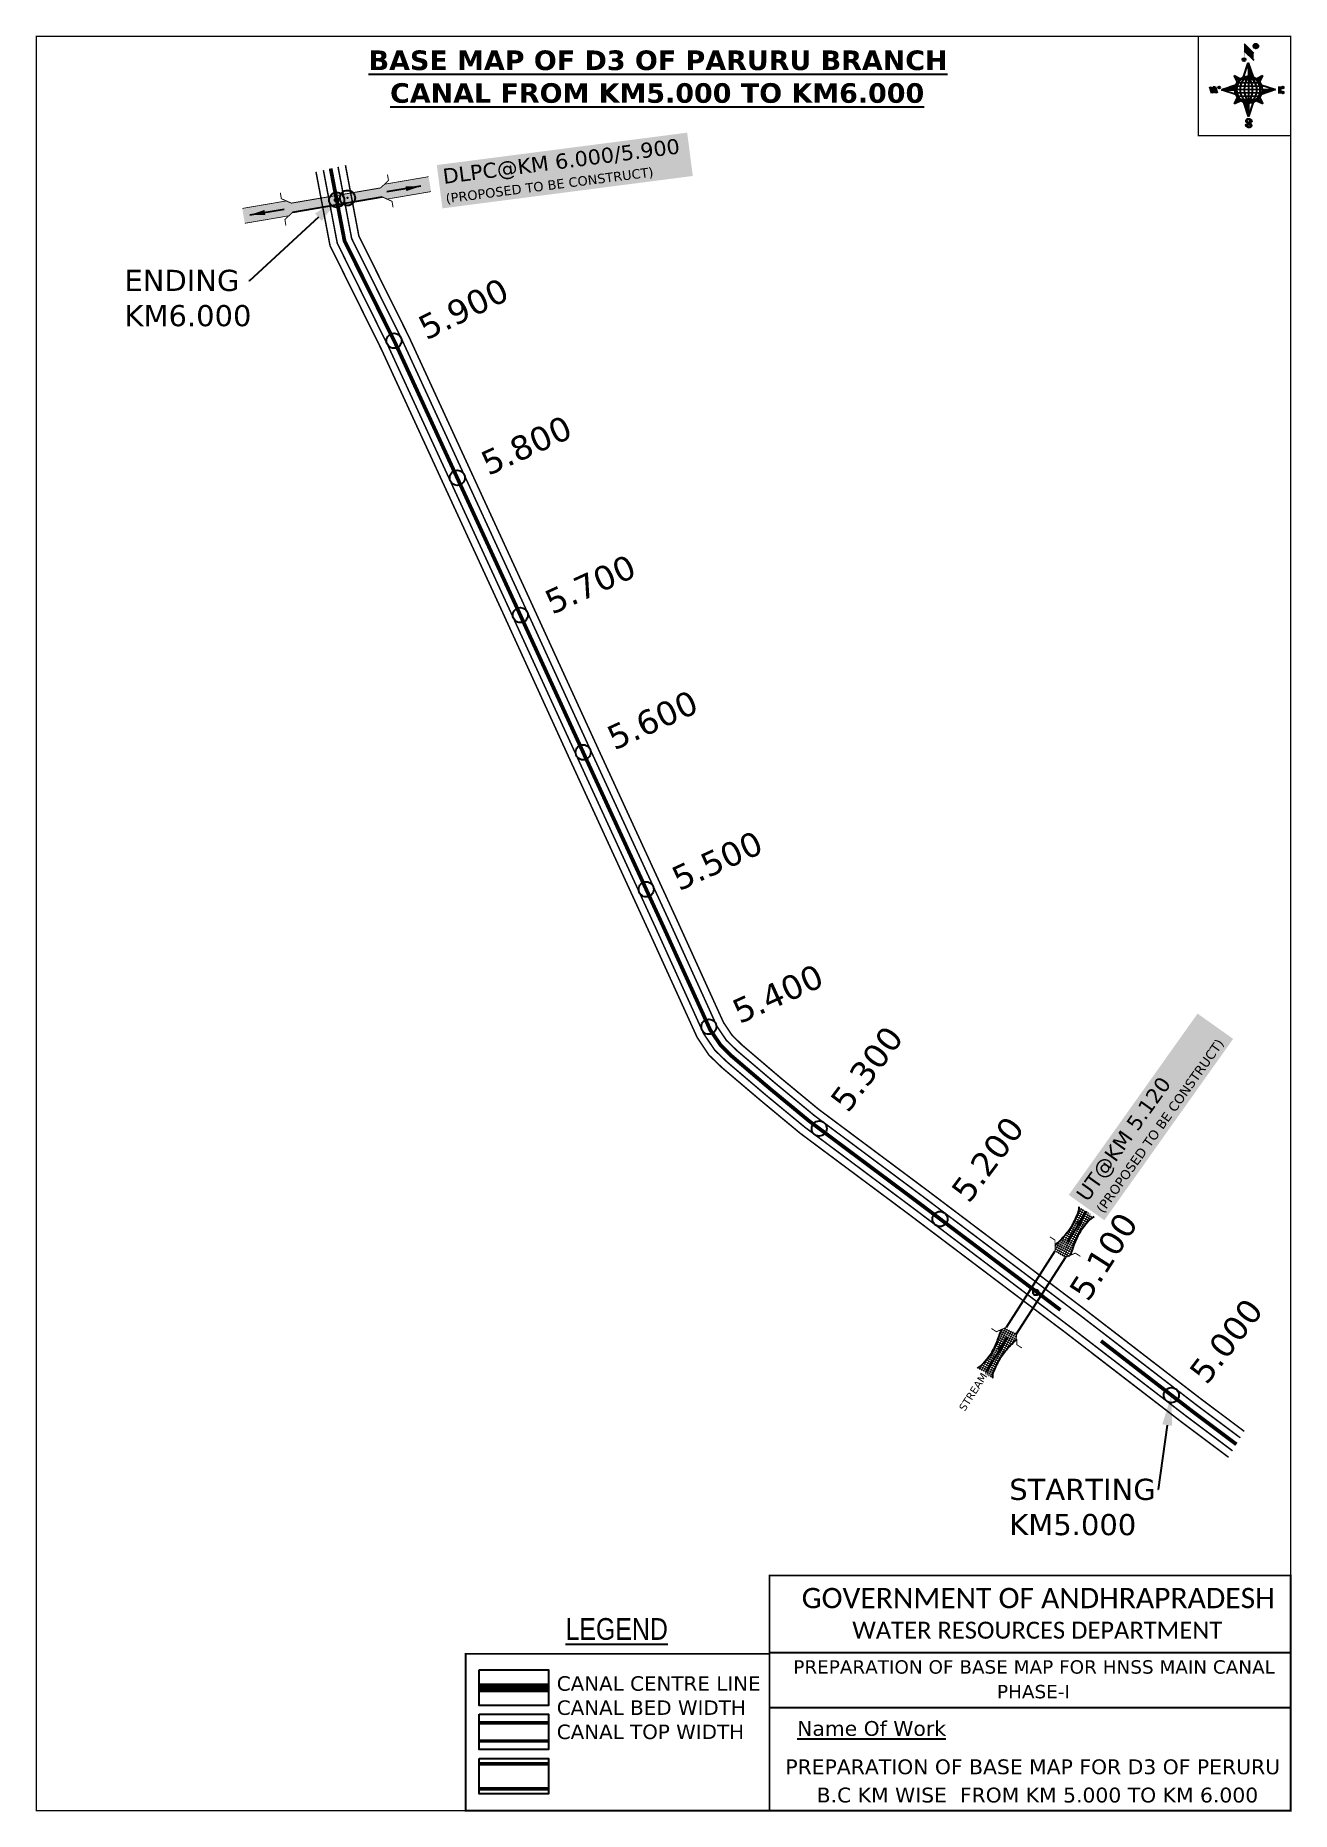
# Model space of a CAD drawing. Header units: inches. Extents: x 734703 to 735535, y 1627622 to 1628799.
import ezdxf
from ezdxf import colors
from ezdxf.entities.mleader import LeaderData, LeaderLine
from ezdxf.enums import TextEntityAlignment as Align
from ezdxf.math import Vec2, Vec3

# ---------------------------------------------------------------- set-up
doc = ezdxf.new("R2010")
doc.units = ezdxf.units.IN
doc.header["$MEASUREMENT"] = 0
doc.header["$PDMODE"] = 32
doc.header["$PDSIZE"] = 10
doc.linetypes.add('ACAD_ISO02W100', pattern=[15, 12, -3])
doc.linetypes.add('HIDDEN2', pattern=[0.1875, 0.125, -0.0625])
for name, color, linetype in [('AQUADUCT', 1, 'Continuous'), ('bord', 1, 'Continuous'), ('CANAL1', 1, 'Continuous'), ('CSMark', 72, 'Continuous'), ('DCBMS', 232, 'Continuous'), ('PAGE', 7, 'Continuous'), ('STRUCTURE', 5, 'Continuous'), ('TEXT', 7, 'Continuous'), ('ZZZZZZZ', 50, 'Continuous')]:
    doc.layers.add(name, color=color, linetype=linetype)
doc.styles.add('ARIALN', font='ARIALN_1.TTF')
doc.styles.get("Standard").update_dxf_attribs({"font": 'verdana_0.ttf'})
doc.dimstyles.get("Standard").update_dxf_attribs({"dimtxt": 0.18, "dimasz": 0.18, "dimexe": 0.18, "dimexo": 0.0625, "dimgap": 0.09, "dimtad": 0, "dimtih": 1, "dimtoh": 1, "dimdec": 4, "dimzin": 0, "dimdsep": 46, "dimtxsty": 'Standard', "dimcen": 0.09, "dimadec": 0, "dimazin": 0, "dimtfac": 1, "dimtdec": 4, "dimtofl": 0, "dimtmove": 0, "dimatfit": 3, "dimfxl": 0, "dimtolj": 1, "dimtzin": 0, "dimarcsym": 0})
pattern_1 = [(267.297113149, (-8720374.938, 50637915.138), (10.5367255337, -0.497431438), [])]
pattern_2 = [(357.297113149, (-8720374.938, 50637915.138), (0.497431438, 10.5367255337), [])]

# ---------------------------------------------------------------- blocks, each defined once
blk = doc.blocks.new('*X17')
at = {"color": 0, "linetype": 'Continuous'}
for p, q in [((6321.6, 240.5), (6322.3, 241.2)), ((6321.6, 240.3), (6322.3, 241)), ((6321.6, 240.1), (6322.3, 240.8)), ((6321.6, 239.9), (6322.4, 240.7)), ((6321.6, 239.8), (6322.4, 240.6)), ((6321.6, 239.6), (6322.5, 240.5)), ((6321.6, 239.4), (6322.5, 240.3)), ((6321.6, 239.2), (6322.6, 240.2)), ((6321.7, 239.1), (6322.6, 240.1)), ((6321.8, 240.8), (6322.4, 241.4)), ((6321.8, 239), (6322.7, 240)), ((6321.8, 239), (6322.8, 239.9)), ((6321.9, 238.9), (6322.9, 239.8)), ((6322, 238.8), (6323, 239.7)), ((6322.1, 241.3), (6322.4, 241.6)), ((6322.1, 238.7), (6323.1, 239.6)), ((6322.2, 238.6), (6323.1, 239.6)), ((6322.3, 238.5), (6323.2, 239.5)), ((6322.4, 238.5), (6323.3, 239.4)), ((6322.5, 238.4), (6323.4, 239.3)), ((6322.7, 238.4), (6323.6, 239.3)), ((6322.8, 238.3), (6323.7, 239.2)), ((6322.9, 238.3), (6323.8, 239.1)), ((6323.1, 238.2), (6323.9, 239.1)), ((6323.2, 238.2), (6324, 239)), ((6323.3, 238.2), (6324.2, 239)), ((6323.5, 238.1), (6324.3, 238.9)), ((6323.7, 238.1), (6324.4, 238.9)), ((6323.8, 238.1), (6324.6, 238.8)), ((6324.1, 238.2), (6324.7, 238.8)), ((6324.3, 238.3), (6324.9, 238.8)), ((6324.6, 238.3), (6325.1, 238.8)), ((6324.8, 238.4), (6325.2, 238.8)), ((6325.1, 238.5), (6325.4, 238.8)), ((6325.4, 238.6), (6325.6, 238.8))]:
    blk.add_line(p, q, dxfattribs=at)
blk = doc.blocks.new('*X16')
at = {"color": 0, "linetype": 'Continuous'}
for p, q in [((6324.4, 240.3), (6324.5, 240.4)), ((6324.6, 240.3), (6324.8, 240.5)), ((6324.7, 240.2), (6325, 240.5)), ((6324.8, 240.2), (6325.2, 240.6)), ((6325, 240.1), (6325.5, 240.6)), ((6325.1, 240.1), (6325.6, 240.6)), ((6325.2, 240), (6325.8, 240.6)), ((6325.3, 240), (6326, 240.6)), ((6325.4, 239.9), (6326.1, 240.6)), ((6325.5, 239.8), (6326.2, 240.5)), ((6325.6, 239.8), (6326.3, 240.5)), ((6325.7, 239.7), (6326.5, 240.4)), ((6325.9, 239.6), (6326.6, 240.3)), ((6326, 239.5), (6326.7, 240.3)), ((6326, 239.4), (6326.8, 240.2)), ((6326.1, 239.3), (6327, 240.2)), ((6326.2, 239.3), (6327.1, 240.1)), ((6326.3, 239.2), (6327.1, 240)), ((6326.4, 239.1), (6327.2, 239.9)), ((6326.5, 239), (6327.3, 239.8)), ((6326.5, 238.9), (6327.4, 239.7)), ((6326.6, 238.8), (6327.5, 239.6)), ((6326.7, 238.7), (6327.5, 239.5)), ((6326.8, 238.6), (6327.6, 239.4)), ((6326.8, 238.5), (6327.7, 239.3)), ((6326.8, 236.5), (6327.4, 237)), ((6326.9, 238.3), (6327.8, 239.2)), ((6326.9, 238.2), (6327.9, 239.1)), ((6326.9, 236.8), (6327.6, 237.4)), ((6327, 238.1), (6327.8, 239)), ((6327, 237.9), (6327.8, 238.8)), ((6327, 237.8), (6327.8, 238.6)), ((6327, 237.6), (6327.8, 238.4)), ((6327, 237.4), (6327.8, 238.2)), ((6327, 237.3), (6327.8, 238)), ((6327, 237.1), (6327.8, 237.9))]:
    blk.add_line(p, q, dxfattribs=at)
blk = doc.blocks.new('H')
at = {"layer": 'bord', "extrusion": (0.000427885, 0.004792, 0.999988)}
h = blk.add_hatch(dxfattribs=at)
h.set_pattern_fill('LINE', color=8, scale=84.387686, angle=-2.7029, style=0)
h.set_pattern_definition(pattern_2)
h.paths.add_polyline_path([(-492, 786, -0.090992), (-448, 775), (-486, 912)])
h = blk.add_hatch(dxfattribs=at)
h.set_pattern_fill('LINE', color=8, scale=84.387686, angle=-92.7029, style=0)
h.set_pattern_definition(pattern_1)
h.paths.add_polyline_path([(-625, 665, -0.090992), (-615, 710), (-751, 671)])
h = blk.add_hatch(dxfattribs=at)
h.set_pattern_fill('LINE', color=8, scale=84.387686, angle=-2.7029, style=0)
h.set_pattern_definition(pattern_2)
h.paths.add_polyline_path([(-504, 533, -0.090992), (-549, 543), (-510, 406)])
h = blk.add_hatch(dxfattribs=at)
h.set_pattern_fill('LINE', color=8, scale=84.387686, angle=-92.7029, style=0)
h.set_pattern_definition(pattern_1)
h.paths.add_polyline_path([(-246, 647), (-372, 653, -0.090992), (-382, 609)])
for p, q in [((-519, 1020, -1217), (-435, 927, -1216)), ((-516, 1087, -1217), (-432, 994, -1217)), ((-538, 774, -1216), (-487, 906, -1216)), ((-487, 906, -1216), (-493, 780, -1216)), ((-487, 906, -1216), (-448, 769, -1216)), ((-865, 701, -1215), (-847, 638, -1215)), ((-847, 700, -1215), (-829, 637, -1215)), ((-829, 699, -1215), (-811, 636, -1215)), ((-829, 699, -1215), (-811, 698, -1215)), ((-811, 698, -1215), (-794, 635, -1215)), ((-752, 665, -1215), (-615, 704, -1215)), ((-627, 794, -1216), (-567, 760, -1216)), ((-627, 794, -1216), (-584, 747, -1215)), ((-599, 731, -1215), (-627, 794, -1216)), ((-421, 753, -1216), (-359, 781, -1216)), ((-359, 781, -1216), (-405, 739, -1216)), ((-359, 781, -1216), (-392, 721, -1215)), ((-379, 693, -1215), (-246, 641, -1215)), ((-213, 669, -1215), (-217, 601, -1215)), ((-752, 665, -1215), (-625, 659, -1215)), ((-619, 614, -1215), (-752, 665, -1215)), ((-639, 526, -1214), (-606, 585, -1215)), ((-639, 526, -1214), (-593, 568, -1215)), ((-577, 553, -1215), (-639, 526, -1214)), ((-511, 400, -1214), (-549, 537, -1214)), ((-460, 533, -1215), (-511, 400, -1214)), ((-505, 527, -1214), (-511, 400, -1214)), ((-371, 513, -1214), (-431, 546, -1215)), ((-371, 513, -1214), (-414, 560, -1215)), ((-399, 576, -1215), (-371, 513, -1214)), ((-246, 641, -1215), (-383, 603, -1215)), ((-373, 647, -1215), (-246, 641, -1215)), ((-197, 600, -1215), (-194, 668, -1215))]:
    blk.add_line(p, q, dxfattribs=at)
at = {"layer": 'bord', "color": 8, "linetype": 'ByBlock', "extrusion": (0.000427885, 0.004792, 0.999988)}
for p, q in [((-375, 679, -1215), (-620, 691, -1215)), ((-386, 711, -1215), (-605, 722, -1215)), ((-411, 744, -1216), (-578, 752, -1216)), ((-493, 780, -1216), (-505, 527, -1214)), ((-373, 647, -1215), (-625, 659, -1215)), ((-378, 616, -1215), (-623, 628, -1215)), ((-392, 585, -1215), (-611, 595, -1215)), ((-420, 555, -1215), (-587, 562, -1215))]:
    blk.add_line(p, q, dxfattribs=at)
at = {"layer": 'bord', "extrusion": (0.000427885, 0.004792, 0.999988), "elevation": -1212}
for points, const_width in [([(-522, 960), (-516, 1093)], 1.61), ([(-434, 933), (-428, 1066)], 1.61), ([(-870, 707), (-846, 706)], 0.642), ([(-829, 643), (-821, 678)], 0.642), ([(-793, 641), (-782, 694)], 0.642), ([(-223, 676), (-174, 673)], 0.706), ([(-829, 643), (-855, 644)], 0.642), ([(-811, 642), (-784, 641)], 0.642), ([(-177, 605), (-226, 607)], 0.706), ([(-195, 645), (-185, 644)], 0.706)]:
    blk.add_lwpolyline(points, dxfattribs=dict(at, const_width=const_width))
for points, const_width in [([(-414, 1073, 1), (-398, 1058, 1)], 22.3), ([(-530, 950, 1), (-520, 939, 1)], 14.8), ([(-776, 697, 1), (-769, 690, 1)], 8.9), ([(-180, 618, 1), (-173, 611, 1)], 9.79), ([(-178, 667, 1), (-171, 660, 1)], 9.79), ([(-490, 362, 1), (-498, 369, 1)], 11.1), ([(-525, 322, 1), (-533, 329, 1)], 11.1)]:
    blk.add_lwpolyline(points, format="xyb", close=True, dxfattribs=dict(at, const_width=const_width))
for points in [[(-537, 317), (-531, 310), (-520, 307), (-505, 307), (-494, 310), (-486, 318), (-487, 326), (-491, 333), (-494, 336), (-503, 341), (-522, 347), (-530, 352), (-534, 355), (-537, 363), (-537, 373), (-530, 381), (-520, 384), (-504, 384), (-493, 380), (-487, 373)], [(-522, 348), (-526, 354), (-528, 361), (-528, 371), (-526, 375), (-521, 381), (-515, 384)], [(-505, 307), (-499, 312), (-497, 319), (-497, 327), (-501, 335), (-509, 343)]]:
    blk.add_lwpolyline(points, dxfattribs=at)
at = {"layer": 'bord', "extrusion": (0.000427885, 0.004792, 0.999988)}
for centre, radius in [((-406, 1065, -1212), 22.3), ((-525, 944, -1212), 14.8), ((-773, 694, -1212), 8.9), ((-498, 659, -1212), 127), ((-177, 615, -1212), 9.79), ((-174, 663, -1212), 9.79), ((-494, 365, -1212), 11.1), ((-529, 325, -1212), 11.1)]:
    blk.add_circle(centre, radius, dxfattribs=at)
at = {"layer": 'bord', "color": 8, "linetype": 'ByBlock', "extrusion": (0.000427885, 0.004792, 0.999988)}
for centre, radius, start, end in [((-482, 658, -1212), 128, 94.9254, 259.6691), ((-437, 656, -1212), 141, 113.2864, 241.308), ((-316, 651, -1212), 222, 142.5892, 212.0053), ((-560, 662, -1212), 141, 293.2864, 61.308), ((-681, 668, -1212), 222, 322.5892, 32.0053), ((-515, 660, -1212), 128, 274.9254, 79.6691)]:
    blk.add_arc(centre, radius, start, end, dxfattribs=at)
at = {"layer": 'bord', "extrusion": (0.000427885, 0.004792, 0.999988)}
for points in [[(-516, 1093, -1212), (-431, 1000, -1212), (-519, 1026, -1212), (-434, 933, -1212)], [(-864, 707, -1212), (-846, 706, -1212), (-846, 644, -1212), (-829, 643, -1212)], [(-829, 705, -1212), (-811, 704, -1212), (-811, 642, -1212), (-793, 641, -1212)], [(-193, 674, -1212), (-197, 606, -1212), (-213, 675, -1212), (-216, 607, -1212)]]:
    blk.add_solid(points, dxfattribs=at)
at = {"layer": 'bord', "extrusion": (0.000427885, 0.004792, 0.999988), "xscale": 7.977342409717546, "yscale": 7.977342408231451, "zscale": 7.977342408476333, "rotation": 138.0840426661453}
for name, p in [('*X16', (38301, -31929, -1212)), ('*X17', (38314, -31951, -1212))]:
    blk.add_blockref(name, p, dxfattribs=at)
blk = doc.blocks.new('UT')
at = {"layer": 'STRUCTURE'}
h = blk.add_hatch(dxfattribs=at)
h.set_pattern_fill('DASH', color=150, scale=8, angle=-39.6278, style=0)
h.set_pattern_definition([(320.372247933, (-4370.464, -6260.8811), (1.40800153113, 0.132407282), [1, -1])])
h.paths.add_polyline_path([(765163, 1700681.9), (765165.6, 1700680.6), (765167.2, 1700680.3), (765169.1, 1700680), (765172.4, 1700679.6), (765176.4, 1700679.3), (765179.5, 1700679.5), (765183.1, 1700679.9), (765187.7, 1700680.9), (765188.9, 1700681.2), (765193.1, 1700682.2), (765196.1, 1700680.2), (765196.1, 1700672.2), (765193.1, 1700670.2), (765190.5, 1700670.8), (765188.1, 1700671.3), (765185.5, 1700671.8), (765183.6, 1700672.1), (765181, 1700672.5), (765180.3, 1700672.5), (765178.5, 1700672.6), (765176.7, 1700672.6), (765174.6, 1700672.5), (765172.5, 1700672.3), (765170.4, 1700672), (765168.5, 1700671.7), (765166.1, 1700671.2), (765165, 1700670.8), (765163, 1700669.7)])
h.paths.add_polyline_path([(765259.1, 1700682.2), (765256.1, 1700680.2), (765256.1, 1700672.2), (765259.1, 1700670.2), (765261.9, 1700671), (765264.4, 1700671.6), (765266.4, 1700672), (765269.1, 1700672.5), (765272.7, 1700673), (765276.1, 1700673.1), (765278.6, 1700672.9), (765281.2, 1700672.7), (765283.9, 1700672.3), (765286.4, 1700671.9), (765288, 1700671.3), (765289.2, 1700670.6), (765289.1, 1700682.7), (765287.6, 1700681.8), (765285.7, 1700681.2), (765283, 1700680.7), (765281.2, 1700680.4), (765276.7, 1700679.9), (765272.7, 1700679.9), (765268.7, 1700680.3), (765264.8, 1700681), (765261.2, 1700681.7)])
at = {"layer": 'STRUCTURE', "color": 150, "const_width": 0.628}
for points in [[(765190.1, 1700688.2), (765190.1, 1700684.2), (765196.1, 1700680.2), (765256.1, 1700680.2), (765262.1, 1700684.2), (765262.1, 1700688.2)], [(765190.1, 1700664.2), (765190.1, 1700668.2), (765196.1, 1700672.2), (765256.1, 1700672.2), (765262.1, 1700668.2), (765262.1, 1700664.2)]]:
    blk.add_lwpolyline(points, dxfattribs=at)
at = {"layer": 'STRUCTURE', "color": 150}
for points in [[(765196.1, 1700680.2), (765256.1, 1700680.2)], [(765196.1, 1700672.2), (765256.1, 1700672.2)], [(765196.1, 1700672.2), (765256.1, 1700672.2)]]:
    blk.add_lwpolyline(points, dxfattribs=at)
at = {"layer": 'STRUCTURE', "color": 0}
blk.add_circle((765226.1, 1700676.2), 1.89, dxfattribs=at)
at = {"layer": 'STRUCTURE', "color": 150}
for points in [[(765163, 1700681.9), (765164.4, 1700681.1), (765167.9, 1700680.2), (765171.2, 1700679.8), (765176.1, 1700679.4), (765184.7, 1700680.3), (765193.1, 1700682.2)], [(765289.1, 1700682.7), (765287.8, 1700681.9), (765284.3, 1700680.9), (765280.9, 1700680.4), (765276.1, 1700679.8), (765267.4, 1700680.5), (765259.1, 1700682.2)], [(765163, 1700669.7), (765164.3, 1700670.6), (765167.8, 1700671.6), (765171.2, 1700672.1), (765176, 1700672.6), (765184.7, 1700672), (765193.1, 1700670.2)], [(765289.2, 1700670.6), (765287.8, 1700671.4), (765284.2, 1700672.3), (765280.9, 1700672.7), (765276.1, 1700673.1), (765267.4, 1700672.2), (765259.1, 1700670.2)]]:
    blk.add_spline(points, degree=3, dxfattribs=at)
at = {"layer": 'STRUCTURE', "color": 0}
blk.add_text('STREAM', height=5, dxfattribs=at).set_placement((765148.2, 1700675.8), align=Align.MIDDLE_CENTER)
for points in [[(765190.9, 1700676), (765164.2, 1700675.8)], [(765289.3, 1700676.7), (765265.4, 1700676.4)]]:
    blk.add_leader(points, dimstyle='Standard', override={"dimasz": 10, "dimgap": 0.09, "dimtad": 0}, dxfattribs=at)
blk = doc.blocks.new('SLB')
at = {"layer": 'STRUCTURE'}
h = blk.add_hatch(dxfattribs=at)
h.set_pattern_fill('DOTS', color=6, scale=20, angle=320.3722, style=0)
h.set_pattern_definition([(320.372247934, (-159.4327, -72.9564), (1.2786241598, 0.5641323054), [0, -1.25])])
h.paths.add_polyline_path([(769699.5, 1706871.1), (769699.5, 1706861.1), (769729.1, 1706861.1), (769732.1, 1706863.1), (769792.1, 1706863.1), (769795.1, 1706861.1), (769824.7, 1706861.1), (769824.7, 1706871.1), (769795.1, 1706871.1), (769792.1, 1706869.1), (769732.1, 1706869.1), (769729.1, 1706871.1)])
at = {"layer": 'STRUCTURE', "color": 6, "linetype": 'ACAD_ISO02W100', "ltscale": 0.5, "const_width": 0.5}
for points in [[(769699.5, 1706871.1), (769729.1, 1706871.1)], [(769795.1, 1706871.1), (769824.7, 1706871.1)], [(769699.5, 1706861.1), (769729.1, 1706861.1)], [(769795.1, 1706861.1), (769824.7, 1706861.1)]]:
    blk.add_lwpolyline(points, dxfattribs=at)
at = {"layer": 'STRUCTURE', "color": 6, "const_width": 0.628}
for points in [[(769726.1, 1706877.1), (769726.1, 1706873.1), (769732.1, 1706869.1), (769792.1, 1706869.1), (769798.1, 1706873.1), (769798.1, 1706877.1)], [(769726.1, 1706855.1), (769726.1, 1706859.1), (769732.1, 1706863.1), (769792.1, 1706863.1), (769798.1, 1706859.1), (769798.1, 1706855.1)]]:
    blk.add_lwpolyline(points, dxfattribs=at)
at = {"layer": 'STRUCTURE', "color": 6}
blk.add_lwpolyline([(769732.1, 1706863.1), (769792.1, 1706863.1)], dxfattribs=at)
blk.add_lwpolyline([(769732.1, 1706863.1), (769792.1, 1706863.1)], dxfattribs=at)
at = {"layer": 'STRUCTURE', "color": 0}
blk.add_circle((769762.1, 1706866.1), 1.24, dxfattribs=at)
for points in [[(769703.8, 1706866), (769726.7, 1706866)], [(769818.6, 1706865.8), (769795.7, 1706865.8)]]:
    blk.add_leader(points, dimstyle='Standard', override={"dimasz": 10, "dimgap": 0.09, "dimtad": 0}, dxfattribs=at)

msp = doc.modelspace()

# ---------------------------------------------------------------- linework, layer by layer
at = {"layer": 'CANAL1', "color": 5, "const_width": 1}
for points in [[(735496.3, 1627861.1), (735465.9, 1627883.9), (735389.2, 1627942.9), (735285, 1628021.7), (735212.8, 1628075.6), (735187, 1628096.9), (735161.3, 1628118.8), (735153.3, 1628126.5), (735145.9, 1628137.5), (735114.6, 1628206.5), (735061.9, 1628321.1), (735016.5, 1628420.1), (734937.1, 1628592.5), (734903.2, 1628661), (734894, 1628709.4)], [(735501.5, 1627869.7), (735472, 1627891.8), (735395.3, 1627950.9), (735291, 1628029.7), (735219, 1628083.4), (735193.4, 1628104.6), (735168, 1628126.2), (735161, 1628133), (735154.7, 1628142.4), (735123.7, 1628210.7), (735071, 1628325.2), (735025.6, 1628424.3), (734946.2, 1628596.8), (734912.7, 1628664.2), (734903.7, 1628711.6)], [(735501.5, 1627869.7), (735472, 1627891.8), (735412.2, 1627937.9)], [(735496.3, 1627861.1), (735465.9, 1627883.9), (735406.1, 1627929.9)]]:
    msp.add_lwpolyline(points, dxfattribs=at)
at = {"layer": 'CANAL1', "color": 1, "linetype": 'HIDDEN2', "ltscale": 100, "const_width": 2.5}
for points in [[(734902.8, 1628689.7), (734898.8, 1628710.5)], [(735498.9, 1627865.4), (735468.9, 1627887.9), (735409.2, 1627933.9)]]:
    msp.add_lwpolyline(points, dxfattribs=at)
at = {"layer": 'CANAL1', "color": 200, "const_width": 1}
for points in [[(735504.1, 1627874), (735475, 1627895.8), (735398.3, 1627954.9), (735294, 1628033.7), (735222, 1628087.4), (735196.6, 1628108.4), (735171.4, 1628129.9), (735164.9, 1628136.2), (735159.1, 1628144.8), (735128.2, 1628212.8), (735075.5, 1628327.3), (735030.1, 1628426.4), (734950.7, 1628599), (734917.5, 1628665.8), (734908.6, 1628712.7)], [(735493.7, 1627856.8), (735462.9, 1627879.9), (735386.2, 1627939), (735282, 1628017.7), (735209.7, 1628071.6), (735183.8, 1628093.1), (735157.9, 1628115.1), (735149.4, 1628123.3), (735141.6, 1628135), (735110, 1628204.4), (735057.3, 1628319), (735012, 1628418.1), (734932.6, 1628590.4), (734898.4, 1628659.4), (734889.1, 1628708.3)], [(735504.1, 1627874), (735475, 1627895.8), (735415.2, 1627941.9)], [(735493.7, 1627856.8), (735462.9, 1627879.9), (735403.1, 1627925.9)]]:
    msp.add_lwpolyline(points, dxfattribs=at)
at = {"layer": 'CANAL1', "color": 1, "linetype": 'HIDDEN2', "ltscale": 100}
msp.add_lwpolyline([(735382.3, 1627954.4, 2.5, 2.5, 0), (735366.4, 1627966.5, 2.5, 2.5, 0), (735288, 1628025.7, 2.5, 2.5, 0), (735215.9, 1628079.5, 2.5, 2.5, 0), (735190.2, 1628100.7, 2.5, 2.5, 0), (735164.6, 1628122.5, 2.5, 2.5, 0), (735157.2, 1628129.8, 2.5, 2.5, 0), (735150.3, 1628139.9, 2.5, 2.5, 0), (735119.1, 1628208.6, 2.5, 2.5, 0), (735066.4, 1628323.1, 2.5, 2.5, 0), (735021, 1628422.2, 2.5, 2.5, 0), (734941.7, 1628594.7, 2.5, 2.5, 0), (734908, 1628662.6, 2.5, 2.5, 0), (734902.8, 1628689.7, 0, 0, 0)], format="xyseb", dxfattribs=at)
at = {"layer": 'CANAL1', "color": 1, "linetype": 'HIDDEN2', "ltscale": 100, "const_width": 6, "elevation": -0.4}
msp.add_lwpolyline([(735043.2, 1627704.2), (734997.1, 1627704.2)], dxfattribs=at)
at = {"layer": 'CANAL1', "color": 5, "const_width": 2.4, "elevation": -0.4}
for points in [[(735043.2, 1627680.9), (734997.1, 1627680.9)], [(735043.2, 1627668.9), (734997.1, 1627668.9)]]:
    msp.add_lwpolyline(points, dxfattribs=at)
at = {"layer": 'CANAL1', "color": 200, "const_width": 2.4, "elevation": -0.4}
for points in [[(735043.2, 1627653.7), (734997.1, 1627653.7)], [(735043.2, 1627637.2), (734997.1, 1627637.2)]]:
    msp.add_lwpolyline(points, dxfattribs=at)
at = {"layer": 'PAGE', "const_width": 1}
msp.add_lwpolyline([(734703.8, 1628798.1), (734703.8, 1627622.8), (735534.8, 1627622.8), (735534.8, 1628798.1), (734703.8, 1628798.1)], dxfattribs=at)
at = {"layer": 'PAGE'}
for points, const_width in [([(735534.8, 1628798.1), (735473.7, 1628798.1), (735473.7, 1628732.3), (735534.8, 1628732.3)], 1), ([(735189.5, 1627778.5), (735534.8, 1627778.5), (735534.8, 1627622.8), (735189.6, 1627622.8)], 1.2), ([(735189.6, 1627622.8), (734988.3, 1627622.8), (734988.3, 1627726.6), (735189.6, 1627726.6)], 1.2)]:
    msp.add_lwpolyline(points, close=True, dxfattribs=dict(at, const_width=const_width))
for points in [[(735189.5, 1627727.5), (735534.8, 1627727.5)], [(735189.6, 1627691.1), (735534.8, 1627691.1)]]:
    msp.add_lwpolyline(points, dxfattribs=at)
at = {"layer": 'PAGE', "elevation": -0.4}
for points in [[(734997.1, 1627716), (735043.2, 1627716), (735043.2, 1627692.4), (734997.1, 1627692.4)], [(734997.1, 1627686.7), (735043.2, 1627686.7), (735043.2, 1627663.2), (734997.1, 1627663.2)], [(734997.1, 1627657.4), (735043.2, 1627657.4), (735043.2, 1627633.9), (734997.1, 1627633.9)]]:
    msp.add_lwpolyline(points, close=True, dxfattribs=at)
at = {"layer": 'STRUCTURE', "color": 3}
for p in [(734902.8, 1628689.7), (734940.8, 1628596.4), (734982.7, 1628505.6), (735024.5, 1628414.7), (735066.1, 1628323.8), (735107.9, 1628233), (735149.4, 1628142), (735222.5, 1628074.6), (735302.5, 1628014.7), (735455.8, 1627898)]:
    msp.add_point(p, dxfattribs=at)
at = {"layer": 'ZZZZZZZ'}
msp.add_point((734910, 1628691, 3), dxfattribs=at)

# ---------------------------------------------------------------- block references
at = {"layer": 'AQUADUCT', "color": 1, "xscale": 0.0703495379661093, "yscale": 0.07034953800030053, "zscale": 0.07034953795990817, "rotation": 3.078330607406165}
msp.add_blockref('H', (735544.4, 1628718.7, 85.4), dxfattribs=at)
at = {"layer": 'STRUCTURE', "color": 0}
for name, p, rotation in [('SLB', (262644.9, -183187.3), 9.665548628029555), ('UT', (1756354.3, 67372.1), 57.41949262658004)]:
    msp.add_blockref(name, p, dxfattribs=dict(at, rotation=rotation))

# ---------------------------------------------------------------- texts
at = {"layer": 'CSMark', "color": 1}
for s, rotation, p in [('5.900', 26.3891, (734958.6, 1628603.7)), ('5.800', 24.7163, (734999.9, 1628514.1)), ('5.700', 24.6122, (735042.2, 1628422.1)), ('5.600', 24.6122, (735083.4, 1628332.2)), ('5.500', 24.71, (735126.3, 1628239)), ('5.400', 24.4263, (735166.4, 1628151)), ('5.300', 53.2781, (735235.1, 1628089.1)), ('5.200', 53.2781, (735315.2, 1628029.2)), ('5.100', 57.4472, (735393.8, 1627963.5)), ('5.000', 52.4038, (735472.8, 1627909.1)), ('5.000', 52.4038, (735472.8, 1627909.1))]:
    msp.add_text(s, height=16, rotation=rotation, dxfattribs=at).set_placement(p, align=Align.MIDDLE_LEFT)
at = {"layer": 'PAGE', "extrusion": (0.000201441, 0.004807, 0.999988), "style": 'ARIALN'}
msp.add_text('%%ULEGEND', height=14.4, rotation=359.9999, dxfattribs=at).set_placement((735088.3, 1627723.6, 7972.4), align=Align.MIDDLE)
at = {"layer": 'PAGE', "extrusion": (0.000201441, 0.004807, 0.999988)}
for s, height, p in [('PREPARATION OF BASE MAP FOR HNSS MAIN CANAL', 8.878, (735205.3, 1627694, 7972.2)), ('%%UName Of Work', 9.822, (735207.9, 1627652.8, 7970.9))]:
    msp.add_text(s, height=height, rotation=359.9999, dxfattribs=at).set_placement(p)
for s, height, p in [('PHASE-I', 8.88, (735364.4, 1627682.1, 7972.2)), ('PREPARATION OF BASE MAP FOR D3 OF PERURU', 9.822, (735363.9, 1627632.3, 7971)), (' B.C KM WISE  FROM KM 5.000 TO KM 6.000', 9.822, (735364.9, 1627613.6, 7970.9))]:
    msp.add_text(s, height=height, rotation=359.9999, dxfattribs=at).set_placement(p, align=Align.MIDDLE_CENTER)
at = {"layer": 'PAGE', "extrusion": (0.000201441, 0.004807, 0.999988), "attachment_point": 1, "text_direction": (1, -1e-06, -0.000201)}
for s, insert, char_height, width in [('\\pi3.5885;{\\fCalibri|b0|i0|c0|p34;\\H1.3333x;GOVERNMENT OF ANDHRAPRADESH\\P\\pi37.073;\\H0.83998x;WATER RESOURCES DEPARTMENT}', (735207.3, 1627770.3, -1.3), 10.059, 321.276), ('CANAL CENTRE LINE CANAL BED WIDTH {\\H2.3741x; }CANAL TOP WIDTH{\\H1.9188x; }', (735048.6, 1627711.8, -0.4), 9.6, 168.926)]:
    msp.add_mtext(s, dxfattribs=dict(at, insert=insert, char_height=char_height, width=width))
at = {"layer": 'STRUCTURE', "color": 5, "char_height": 10, "attachment_point": 1, "bg_fill": 1, "box_fill_scale": 1.3, "bg_fill_color": 7, "bg_fill_true_color": 16777215, "bg_fill_transparency": 4390977}
for s, insert, width, rotation in [('DLPC@KM 6.000/5.900\\P{\\H0.625x;(PROPOSED TO BE CONSTRUCT)}\\P', (734972.5, 1628710.2), 161.262, 7.3672), ('UT@KM 5.120\\P{\\H0.625x;(PROPOSED TO BE CONSTRUCT)}\\P', (735392, 1628031.3), 141.361, 54.6134)]:
    msp.add_mtext(s, dxfattribs=dict(at, insert=insert, width=width, rotation=rotation))
at = {"layer": 'TEXT', "color": 1, "insert": (734916, 1628788.7), "char_height": 13, "width": 395.395, "attachment_point": 1}
msp.add_mtext('\\pi7.9706;{\\fVerdana|b1|i0|c0|p34;\\LBASE MAP OF D3 OF PARURU BRANCH \\P\\pi22.18;CANAL FROM KM5.000 TO KM6.000}', dxfattribs=at)

# ---------------------------------------------------------------- leaders
at = {"layer": 'DCBMS', "color": 5}
ml = msp.add_multileader_mtext('Standard', dxfattribs=at)
ml.set_content('ENDING \\PKM6.000', color=5)
ml.set_leader_properties()
ml.build(insert=Vec2(0, 0))
ml.multileader.update_dxf_attribs({"dogleg_length": 0.36, "arrow_head_size": 20})
ctx = ml.context
ctx.base_point, ctx.char_height, ctx.arrow_head_size, ctx.landing_gap_size, ctx.plane_origin = Vec3(734762.1, 1628636.2), 14, 20, 0.09, Vec3(735757.5, 1628887.5)
notes = []
notes.append((ctx, [(0, (1, 1, 0), (734845, 1628636.2), (-1, 0), 0.36, [(0, [(734905.4, 1628691.8)], 0, [])])]))
ctx.mtext.insert, ctx.mtext.width, ctx.mtext.flow_direction = Vec3(734762.2, 1628643.4), 121.426, 5
ml = msp.add_multileader_mtext('Standard', dxfattribs=at)
ml.set_content('STARTING \\PKM5.000', color=5)
ml.set_leader_properties()
ml.build(insert=Vec2(0, 0))
ml.multileader.update_dxf_attribs({"dogleg_length": 0.36, "arrow_head_size": 20})
ctx = ml.context
ctx.base_point, ctx.char_height, ctx.arrow_head_size, ctx.landing_gap_size, ctx.plane_origin = Vec3(735348.3, 1627835.5), 14, 20, 0.09, Vec3(736351.1, 1628084)
notes.append((ctx, [(0, (1, 1, 0), (735447.1, 1627835.5), (-1, 0), 0.36, [(0, [(735455.8, 1627898)], 0, [])])]))
ctx.mtext.insert, ctx.mtext.width, ctx.mtext.flow_direction = Vec3(735348.4, 1627842.6), 121.426, 5
for ctx, leaders in notes:
    for number, flags, end, landing, length, lines in leaders:
        leader = LeaderData()
        leader.index, (leader.has_last_leader_line, leader.has_dogleg_vector, leader.attachment_direction) = number, flags
        leader.last_leader_point, leader.dogleg_vector, leader.dogleg_length = Vec3(end), Vec3(landing), length
        for number, points, colour, breaks in lines:
            line = LeaderLine()
            line.index, line.vertices, line.color, line.breaks = number, Vec3.list(points), colors.encode_raw_color(colour), breaks
            leader.lines.append(line)
        ctx.leaders.append(leader)

doc.saveas('drawing.dxf')
